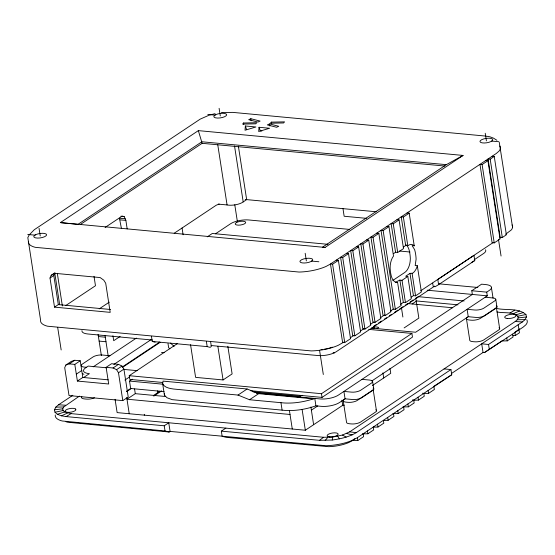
<?xml version="1.0" encoding="UTF-8"?>
<svg xmlns="http://www.w3.org/2000/svg" width="555" height="555" viewBox="0 0 555 555"><rect width="100%" height="100%" fill="white"/><g stroke="black" fill="none" stroke-linecap="round" stroke-linejoin="round"><path stroke-width="0.83" d="M245.365 125.992L245.019 130.238L255.917 126.977L245.365 125.992L246.552 129.495M259.046 127.275L258.692 131.514L269.591 128.26L259.046 127.275L260.302 130.848L261.856 130.994M352.314 440.656L349.074 442.404A21.159 7.236 -8.8 0 1 328.567 446.678L226.301 437.361L222.146 436.32L221.348 431.138L319.513 440.33L332.209 440.032L332.695 437.069L342.47 435.037L349.664 431.846L515.2 321.505L517.218 319.77L518.169 317.918L517.808 316.211C512.216 311.313 503.697 313.485 496.982 311.924M407.051 212.96L409.181 213.162L414.238 245.816L412.101 245.615L414.627 249.66A26.217 14.617 -84.6 0 1 416.104 259.192L415.189 265.533L417.318 265.734L417.221 266.178A13.292 7.409 -84.6 0 1 412.663 273.199L409.985 273.365L405.691 276.23L407.821 276.432L411.276 298.743L405.462 302.614L403.332 302.413L400.467 304.32M50.012 278.027L51.185 275.342L54.98 272.81L53.807 275.495L58.317 304.605L54.515 307.137L50.012 278.027L53.807 275.495M80.232 360.785L74.758 360.271L71.304 361.402L65.878 365.023L64.706 367.708L69.021 395.576L122.794 400.613L128.226 396.998L123.911 369.131L121.989 366.057L118.479 364.364L111.541 363.719L106.116 367.334L108.697 383.998L77.388 381.063L74.807 364.399L80.232 360.785L82.813 377.449L77.388 381.063M66.003 421.703A21.159 7.236 -8.8 0 0 67.682 422.23L169.178 432.012L170.087 431.408L168.748 422.771L164.225 425.782L66.114 416.59L61.39 415.806L57.352 414.28L54.994 412.226L54.473 409.784L55.826 407.134L58.559 404.796L72.844 395.271M332.695 437.069L323.586 437.278L71.089 413.621L64.762 411.97L63.11 410.534L62.75 408.827L63.7 406.975L79.421 396.11M451.805 373.293L483.037 352.474L481.705 343.829L488.546 344.475L522.359 321.949L525.092 319.611L526.445 316.96L525.932 314.519C518.106 307.595 506.153 310.647 496.725 308.462M243.527 122.995L242.604 124.091L255.806 123.82L256.729 122.724L243.527 122.995L243.742 124.376M271.339 122.128L270.417 123.224L283.619 122.96L284.542 121.864L271.339 122.128L271.555 123.508M325.14 440.517L327.748 437.416M519.591 328.844L514.402 332.611M319.513 440.33L323.586 437.278M411.29 297.091L413.433 295.642L415.57 295.843L421.384 291.965L417.318 265.734M198.343 130.626L60.335 222.617L325.077 247.426L463.078 155.435L198.343 130.626L202.138 143.315L80.399 224.456M105.117 227.453L122.114 216.124L124.154 216.512L125.867 220.397L127.185 228.91M65.629 305.625L95.474 285.735L94.017 276.321M174.263 233.211L216.332 205.163L219.197 204.08M218.268 204.122L227.071 204.948A10.379 3.552 -8.8 0 0 243.194 201.923L246.656 199.62L238.379 146.187M99.213 308.864L109.3 302.142M207.265 236.839L212.308 233.475L327.998 244.318M215.513 233.787L230.554 223.762A13.292 4.544 -8.8 0 1 248.779 219.967L349.622 229.416M65.878 365.023L69.333 363.886L74.758 360.271M120.116 336.434L113.713 340.694L112.943 335.699M76.319 374.139L81.745 370.525M93.191 366.869L136.363 338.092M83.978 377.275L89.397 373.661A13.292 4.544 -8.8 0 1 85.643 367.812L88.252 366.078L106.609 367.798M113.837 364.462L151.258 339.521M106.116 367.334L113.053 367.986L118.479 364.364M113.053 367.986L116.564 369.672L121.989 366.057M122.183 367.07L159.597 342.13M122.794 400.613L118.486 372.745L123.911 369.131M162.553 382.464L129.801 379.398L129.225 375.693L177.316 343.635M463.078 155.435L446.317 164.668L322.42 247.259L325.077 247.426M124.91 380.057L129.766 376.817M126.595 391.185L130.661 388.479L129.516 381.07L132.326 379.197M126.582 391.67L131.424 388.444M165.48 396.499L135.288 393.668L126.984 399.198L290.029 414.474M332.591 264.208L338.383 260.35L350.538 338.682L344.724 342.56L342.588 342.359L330.461 264.013L332.591 264.208L344.724 342.56M342.706 257.471L348.519 253.593L360.646 331.945L354.832 335.817L352.702 335.615L340.569 257.27L342.706 257.471L354.832 335.817M352.813 250.728L358.627 246.857L370.754 325.202L364.94 329.08L362.81 328.879L350.684 250.534L352.813 250.728L364.94 329.08M362.928 243.992L368.735 240.114L380.869 318.466L375.055 322.337L372.918 322.136L360.792 243.791L362.928 243.992L375.055 322.337M373.036 237.256L378.85 233.377L390.977 311.723L385.163 315.601L383.033 315.4L370.906 237.054L373.036 237.256L385.163 315.601M393.217 309.156L381.014 230.311L383.144 230.512L388.958 226.634L393.516 256.049L392.329 257.874A13.292 7.409 -84.6 0 0 390.366 270.972A26.217 14.617 -84.6 0 0 390.859 274.121A13.292 7.409 -84.6 0 0 396.131 282.398L397.602 282.453L401.168 305.479L395.354 309.35L393.217 309.156L390.352 311.064M395.569 252.268L391.122 223.575L393.259 223.776L399.073 219.898L403.513 248.598L397.699 252.47L395.569 252.268L393.557 253.607M403.527 246.961L405.677 245.532L401.237 216.832L403.367 217.033L409.181 213.162M482.101 164.551L487.914 160.679L500.041 239.025L494.227 242.896L492.098 242.701L479.971 164.349L482.101 164.551L494.227 242.896M490.183 159.16L494.255 156.448L506.382 234.793L502.317 237.505L500.18 237.311L488.053 158.959L490.183 159.16L502.317 237.505M153.43 395.521L159.882 391.219M153.777 396.124L161.637 390.88M405.677 245.532L408.355 245.365A13.292 7.409 -84.6 0 1 414.03 245.574L414.238 245.816M190.552 344.71L195.61 377.372L223.075 379.946L232.115 373.917L227.841 346.278M392.808 280.435L404.762 272.463A13.292 7.409 -84.6 0 0 410.332 258.658A26.217 14.617 -84.6 0 0 409.597 252.15A13.292 7.409 -84.6 0 0 406.128 244.831M407.821 276.432L402.007 280.303L399.877 280.102L395.465 282.252L397.602 282.453M247.114 388.993L163.017 381.112L162.691 383.935C164.8 387.737 169.705 388.444 173.625 389.034L237.998 395.07L247.114 388.993L258.665 393.662L313.45 398.858L314.782 398.428L315.927 405.837L321.255 406.336A13.292 4.544 -8.8 0 0 339.473 402.541L345.217 398.712M237.998 395.07L249.549 399.739L258.665 393.662L256.951 393.502M343.795 342.13L338.272 345.293A27.861 9.525 -8.8 0 1 311.265 350.92L47.515 326.208A27.861 9.525 -8.8 0 1 40.598 320.186L27.819 237.616L29.172 234.959L34.292 229.714L200.182 119.138L209.089 115.197L215.069 113.657M350.24 337.828L353.826 335.442M360.271 331.141L363.851 328.747M370.296 324.446L373.883 322.06M380.328 317.758L384.622 314.886M373.619 326.326L376.491 324.418M378.642 322.982L381.514 321.067M384.386 319.153L386.544 317.717M389.416 315.802L391.566 314.366M394.438 312.451L398.032 310.058M399.468 309.1L403.055 306.707M405.212 305.271L408.085 303.356M410.235 301.92L413.107 300.005M415.258 298.569L418.13 296.654L464.126 300.963M434.711 286.089L336.198 351.752A13.292 4.544 -8.8 0 1 317.98 355.547L211.101 345.536M474.261 259.726L483.606 253.496A13.292 4.544 -8.8 0 0 485.507 249.785M372.433 328.005L373.966 327.11L375.548 326.957A9.012 3.08 -8.8 0 1 377.858 327.173L378.656 327.547L377.136 328.685M438.603 284.653L474.775 260.538L473.977 255.355L437.798 279.47L438.603 284.653L435.134 286.713L433.212 286.533L432.685 283.154M221.348 431.138L225.871 428.12M412.143 303.974L416.666 300.963L457.986 304.834M404.13 327.922L418.852 318.105L415.986 299.589M471.778 290.737L481.615 284.174L485.569 284.548A13.292 4.544 -8.8 0 1 489.323 290.397L486.714 292.138L471.778 290.737L472.354 294.434L415.633 332.244L371.337 328.095M129.225 375.693L321.463 393.703L411.9 333.423L412.469 337.121L322.039 397.408L250.485 390.699M311.376 410.166L317.765 405.906M486.714 292.138L487.29 295.836L338.328 395.132A13.292 4.544 -8.8 0 1 320.103 398.927L256.223 392.94M371.794 380.994L468.774 316.35M115.065 399.309L117.126 412.601L305.326 430.236L342.733 405.296L344.343 405.185M372.363 385.545L390.755 373.286L389.985 368.305M332.209 440.032C340.513 438.866 348.956 437.035 356.234 432.685L450.944 369.554L451.742 374.736L357.038 437.874L352.945 440.08A27.861 9.525 -8.8 0 1 325.938 445.7L170.087 431.408M433.809 386.329L451.742 374.736M483.037 352.474L484.411 352.598L501.547 341.179M484.411 352.598L523.164 327.131L525.89 324.793A27.861 9.525 -8.8 0 0 526.73 319.708M362.526 433.871L367.896 433.767L373.709 429.889L373.265 427.052M373.286 427.19L378.004 427.024L383.817 423.153L383.38 420.308M383.394 420.454L388.118 420.288L393.932 416.41L393.488 413.572M501.873 340.943L507.235 340.881L513.049 337.003L512.605 334.124M351.731 440.545L357.788 440.545L363.601 436.667L363.157 433.788M392.871 413.655L398.233 413.586L404.047 409.708L403.603 406.836M402.979 406.912L408.341 406.85L414.155 402.972L413.711 400.093L412.4 399.968M413.787 400.238L418.456 400.106L424.27 396.228L423.819 393.356L422.515 393.231M423.902 393.502L428.564 393.37L434.378 389.492L433.934 386.613M512.931 335.692L515.38 335.498L519.438 332.792L518.19 324.731M122.606 367.313L160.138 342.303L158.792 342.178M420.69 290.813L493.381 242.41M499.854 238.102L501.297 237.138M505.612 234.266L511.217 230.013A27.861 9.525 -8.8 0 0 512.057 224.921M51.185 275.342L54.494 273.289L100.129 277.562L103.785 280.178L105.707 283.244L110.209 312.354L54.515 307.137M66.114 416.59L71.089 413.621M509.83 313.124L514.804 310.155M471.306 262.598L474.775 260.538M353.008 439.789L354.923 438.651M250.867 118.708L248.682 119.686L257.922 122.051L260.108 121.08L250.867 118.708L251.186 120.782M269.522 123.925L267.337 124.903L276.577 127.275L278.763 126.297L269.522 123.925L269.848 125.999M61.39 415.806L67.585 413.038M513.333 313.707L519.529 310.939M315.927 405.837C306.096 409.264 295.607 411.04 285.187 410.436L172.175 399.662L166.986 397.748L164.412 395.042L162.691 383.935M57.352 414.28L64.762 411.97M516.157 314.775L523.573 312.472M297.584 396.818L302.468 395.327M313.45 398.858C303.987 401.917 293.983 403.561 284.035 402.972L249.549 399.739M54.994 412.226L63.11 410.534M517.808 316.211L525.932 314.519M518.169 317.918L526.445 316.96M54.473 409.784L62.75 408.827M221.389 112.637L232.649 112.374L485.68 136.086L489.919 136.787L493.471 138.133L496.919 140.297M517.218 319.77L525.092 319.611M55.826 407.134L63.7 406.975M515.2 321.505L522.359 321.949M58.559 404.796L65.719 405.24M207.806 114.462L214.993 115.135M491.73 141.06L498.924 141.733M492.125 156.246L494.255 156.448M485.785 160.478L487.914 160.679M446.317 164.668L201.895 141.768L78.005 224.359L61.175 222.701M202.138 143.315L444.833 166.049M245.213 199.481L376.151 211.753M396.936 219.697L399.073 219.898M366.466 218.337L344.149 216.249L342.976 208.645M386.828 226.44L388.958 226.634M376.72 233.176L378.85 233.377M120.858 216.207L124.154 216.512M366.605 239.92L368.735 240.114M125.201 218.781L119.429 218.24L121.413 228.369M120.095 219.856L125.867 220.397M356.497 246.656L358.627 246.857M399.662 251.033L410.02 252.005M346.382 253.399L348.519 253.593M336.247 260.149L338.383 260.35M27.75 234.481L34.944 235.153M311.681 261.079L318.868 261.759M439.123 283.841L477.883 287.476M427.204 290.209L487.29 295.836M485.188 297.237L492.875 297.959A6.646 2.275 -8.8 0 1 494.748 300.886L483.898 308.122A6.646 2.275 -8.8 0 1 474.789 310.016L467.102 309.295L468.247 316.704L475.933 317.425A6.646 2.275 -8.8 0 0 485.042 315.524L495.899 308.296A6.646 2.275 -8.8 0 0 496.281 305.944M407.883 303.571L452.422 307.748M368.798 329.386L411.9 333.423M58.317 304.605L110.584 309.496M333.104 352.73L334.533 352.862M152.486 340.042L87.843 333.985A13.292 4.544 -8.8 0 1 81.946 330.683M151.453 336.288L152.25 341.471L207.181 346.618L210.088 347.347L211.351 346.5L210.567 341.436M98.415 336.552L105.277 337.19M444.083 368.909L450.944 369.554M99.123 341.103L105.984 341.741L108.232 356.22M109.89 355.734L102.203 355.013A6.646 2.275 -8.8 0 0 93.087 356.914L82.237 364.149A6.646 2.275 -8.8 0 0 84.11 367.07L86.677 367.313M361.999 379.356L369.685 380.078A6.646 2.275 -8.8 0 1 371.559 383.006L360.708 390.234A6.646 2.275 -8.8 0 1 351.599 392.135L343.906 391.414L345.057 398.816L352.744 399.538A6.646 2.275 -8.8 0 0 361.853 397.644L372.71 390.408A6.646 2.275 -8.8 0 0 373.092 388.063M69.333 363.886L74.807 364.399M123.716 369.401L137.154 370.657M253.045 391.879L300.435 396.319M129.516 381.07L162.879 384.199M82.813 377.449L108.197 379.828M130.661 388.479L164.023 391.601M169.178 432.012L165.029 430.964L62.188 420.988A27.861 9.525 -8.8 0 1 55.278 414.973M161.519 352.446L164.1 352.702M349.664 431.846L356.234 432.685M152.25 341.471L155.157 342.199M346.632 433.483L352.141 434.898M342.47 435.037L346.181 437.118M170.51 343.094L174.117 346.389M169.851 348.804L168.644 347.694L168.012 343.614M337.711 436.258L339.382 438.866M116.564 369.672L118.486 372.745M499.278 142.351L512.577 227.356M485.23 133.256L486.409 140.866M514.936 332.618L515.38 335.498M498.473 239.337L501.061 256.035M506.791 338.002L507.235 340.881M495.823 299.61L496.968 307.019M496.468 307.997L499.68 328.761M491.466 287.851L493.055 298.104M466.38 318.355L469.724 339.958A6.646 2.275 -8.8 0 0 471.375 341.394A16.033 5.481 -8.8 0 0 476.252 341.845A6.646 2.275 -8.8 0 0 483.814 339.903L498.612 330.038A6.646 2.275 -8.8 0 0 499 327.693M403.367 217.033L407.807 245.733M412.122 273.566L415.57 295.843M409.985 273.365L413.433 295.642M428.12 390.491L428.564 393.37M393.259 223.776L397.699 252.47M402.007 280.303L405.462 302.614M399.877 280.102L403.332 302.413M418.005 397.227L418.456 400.106M401.438 307.678L402.881 317.016M383.144 230.512L395.354 309.35M407.897 403.971L408.341 406.85M397.789 410.707L398.233 413.586M382.922 372.849L383.72 377.976M373.966 327.11L374.209 328.678M387.674 417.45L388.118 420.288M373.522 327.277L373.765 328.844M372.634 381.729L373.779 389.131M373.251 390.13L376.47 410.894M377.567 424.187L378.004 427.024M367.452 430.93L367.896 433.767M357.344 437.666L357.788 440.545M343.17 400.488L346.514 422.091A6.646 2.275 -8.8 0 0 348.158 423.527A16.033 5.481 -8.8 0 0 353.036 423.978A6.646 2.275 -8.8 0 0 360.604 422.036L375.395 412.171A6.646 2.275 -8.8 0 0 375.784 409.826M341.935 400.169L342.733 405.296M305.174 253.281L306.353 260.885M319.562 350.302L323.315 374.514M321.463 393.703L322.039 397.408M310.89 407.023L313.624 424.7M302.114 409.479L305.326 430.236M289.419 410.554L292.277 429.008M280.955 402.68L282.106 410.145M234.529 145.951L243.194 201.923M234.779 204.753L237.36 221.452M219.107 108.322L220.286 115.933M217.754 144.737L227.071 204.948M217.886 346.445L223.075 379.946M206.377 341.429L207.181 346.618M182.068 228.008L183.115 234.765M164.225 425.782L165.029 430.964M157.689 390.81L157.953 392.503M144.258 414.301L144.39 415.154M134.56 388.958L135.288 393.668M126.741 397.63L129.232 413.732M98.069 334.346L101.371 355.582M57.373 273.698L62.361 305.93M54.806 273.24L59.663 304.619M57.678 327.415L61.168 349.955M39.058 228.348L40.231 235.951M488.546 344.475L489.344 349.657M105.048 335.719L105.984 341.741M164.363 393.613L164.412 395.042M83.965 374.264A6.646 2.275 -8.8 0 1 82.438 373.411M28.388 241.314A27.861 9.525 -8.8 0 0 35.305 247.336L299.055 272.047A27.861 9.525 -8.8 0 0 326.062 266.428L330.156 264.215L496.281 153.478L499.007 151.14A27.861 9.525 -8.8 0 0 499.847 146.048M81.828 396.624A6.646 2.275 -8.8 0 0 83.153 398.698A16.033 5.481 -8.8 0 0 88.023 399.149A6.646 2.275 -8.8 0 0 94.468 397.81M344.239 399.212A6.646 2.275 -8.8 0 0 344.815 401.924A16.033 5.481 -8.8 0 0 349.692 402.382A6.646 2.275 -8.8 0 0 357.26 400.433L372.051 390.574A6.646 2.275 -8.8 0 0 372.8 389.929M84.679 377.553A16.033 5.481 -8.8 0 1 83.139 377.504M496.017 307.796A6.646 2.275 -8.8 0 1 495.268 308.441L480.47 318.299A6.646 2.275 -8.8 0 1 472.909 320.249A16.033 5.481 -8.8 0 1 468.031 319.791A6.646 2.275 -8.8 0 1 467.456 317.078M332.348 347.139A13.292 4.544 -8.8 0 1 326.923 348.755M326.25 348.887A13.292 4.544 -8.8 0 1 324.182 349.22M322.642 349.393A13.292 4.544 -8.8 0 1 320.943 349.511M312.125 260.774L311.23 261.391A6.48 2.213 -8.8 0 1 300.505 262.362A6.48 2.213 -8.8 0 1 306.304 258.387A6.48 2.213 -8.8 0 1 312.125 260.774M492.181 140.755L491.286 141.372A6.48 2.213 -8.8 0 1 480.554 142.344A6.48 2.213 -8.8 0 1 486.353 138.362A6.48 2.213 -8.8 0 1 492.181 140.755M215.465 114.83L214.521 115.44A6.48 2.213 -8.8 0 0 220.044 117.938A6.48 2.213 -8.8 0 0 226.142 113.983A6.48 2.213 -8.8 0 0 215.465 114.83M35.416 234.848L34.472 235.459A6.48 2.213 -8.8 0 0 39.988 237.956A6.48 2.213 -8.8 0 0 46.086 234.002A6.48 2.213 -8.8 0 0 35.416 234.848M236.548 222.493L235.771 222.992A5.314 1.818 -8.8 0 0 240.273 225.052A5.314 1.818 -8.8 0 0 245.296 221.813A5.314 1.818 -8.8 0 0 236.548 222.493M75.702 409.111L75.147 408.737A5.453 1.866 -8.8 0 0 66.052 409.881A5.453 1.866 -8.8 0 0 69.659 412.31A5.453 1.866 -8.8 0 0 75.702 409.111M329.698 436.924A5.585 1.908 -8.8 0 0 338.175 434.225A5.585 1.908 -8.8 0 0 330.1 433.531A5.585 1.908 -8.8 0 0 329.698 436.924M507.256 318.508A5.779 1.977 -8.8 0 0 516.115 315.753A5.779 1.977 -8.8 0 0 507.839 314.976A5.779 1.977 -8.8 0 0 507.256 318.508"/></g></svg>
